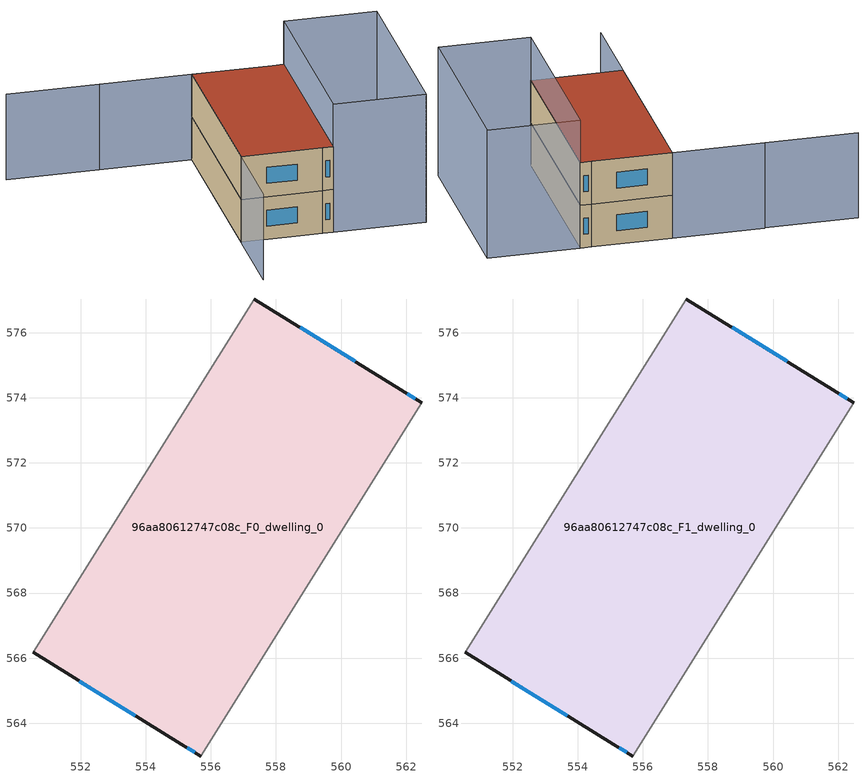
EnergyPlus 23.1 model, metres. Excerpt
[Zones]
96aa80612747c08c_F0_dwelling_0
 floor ground (EU_floor_Construction): 561.84,574.25 562.48,573.85 555.69,562.99 555.1,563.36 550.54,566.18 557.34,577.04 z0
 wall outside (EU_wall_Construction): 550.54,566.18 555.1,563.36 555.69,562.99 / 562.48,573.85 561.84,574.25 557.34,577.04 z0:3
 wall adiabatic (EU_wall_Construction): 555.69,562.99 562.48,573.85 / 557.34,577.04 550.54,566.18 z0:3
 window (EU_Window_Construction): 555.28,563.24 555.5,563.11 / 551.96,565.3 553.68,564.24 / 560.44,575.12 558.74,576.17 / 562.28,573.97 562.04,574.13 z0.93:2.07
96aa80612747c08c_F1_dwelling_0
 floor to 96aa80612747c08c_F0_dwelling_0 (EU_floor_Construction): 561.84,574.25 562.48,573.85 555.69,562.99 555.1,563.36 550.54,566.18 557.34,577.04 z3
 wall outside (EU_wall_Construction): 550.54,566.18 555.1,563.36 555.69,562.99 / 562.48,573.85 561.84,574.25 557.34,577.04 z3:6
 wall adiabatic (EU_wall_Construction): 555.69,562.99 562.48,573.85 / 557.34,577.04 550.54,566.18 z3:6
 window (EU_Window_Construction): 555.28,563.24 555.5,563.11 / 551.96,565.3 553.68,564.24 / 560.44,575.12 558.74,576.17 / 562.28,573.97 562.04,574.13 z3.93:5.07
 roof outside (EU_roof_Construction): 555.69,562.99 562.48,573.85 561.84,574.25 557.34,577.04 550.54,566.18 555.1,563.36 z6
shading: 567.67,570.64 560.86,559.76 / 560.86,559.76 555.69,562.99 / 555.69,562.99 562.5,573.87 / 562.5,573.87 567.67,570.64 z0:9; 552.19,580.26 557.34,577.04 / 557.34,577.04 547.47,561.27 / 546.97,583.49 552.17,580.24 z0:6
[Building]
EU S2 Campaign: North Axis=0; Terrain=City; Solar Distribution=FullExterior
[Site:Location]
Montreal-Trudeau.Intl.AP: Latitude=45.4667; Longitude=-73.75; Time Zone=-5; Elevation=36
[SizingPeriod:WeatherFileDays]
AnnualSizingPeriod: Begin Month=1; Begin Day of Month=1; End Month=12; End Day of Month=31; Day of Week for Start Day=Monday; Use Weather File Daylight Saving Period=No; Use Weather File Rain and Snow Indicators=No
[MATERIAL]
EU_InternalMass_Material: Roughness=MediumRough; Thickness=0.1; Conductivity=1; Density=1800; Specific Heat=900; Thermal Absorptance=0.9; Solar Absorptance=0.7; Visible Absorptance=0.7
[MATERIAL:NOMASS] Roughness=MediumRough; Thermal Absorptance=0.9; Solar Absorptance=0.7; Visible Absorptance=0.7
Name | Thermal Resistance
EU_wall_NoMass; EU_floor_NoMass | 1.51479
EU_roof_NoMass | 2.84114
[WINDOWMATERIAL:SIMPLEGLAZINGSYSTEM]
EU_Window_SimpleGlazing: UFactor=3.53504; Solar Heat Gain Coefficient=0.8; Visible Transmittance=0.8
[CONSTRUCTION]
EU_wall_Construction: EU_wall_NoMass
EU_roof_Construction: EU_roof_NoMass
EU_floor_Construction: EU_floor_NoMass
EU_Window_Construction: EU_Window_SimpleGlazing
EU_InternalMass_Construction: EU_InternalMass_Material
[ZONE] Type=1; Multiplier=1; Ceiling Height=autocalculate; Volume=232.482; Floor Area=autocalculate; Part of Total Floor Area=Yes
96aa80612747c08c_F0_dwelling_0; 96aa80612747c08c_F1_dwelling_0
[INTERNALMASS] Construction=EU_InternalMass_Construction; Surface Area=77.4943
Name | Zone or ZoneList
96aa80612747c08c_F0_dwelling_0_EU_InternalMass | 96aa80612747c08c_F0_dwelling_0
96aa80612747c08c_F1_dwelling_0_EU_InternalMass | 96aa80612747c08c_F1_dwelling_0
[OTHEREQUIPMENT] Fuel Type=Electricity; Design Level Calculation Method=Watts/Area; Power per Zone Floor Area=1; Fraction Latent=0; Fraction Radiant=0; Fraction Lost=0; Carbon Dioxide Generation Rate=0; EndUse Subcategory=EU_Step8_InternalGains
Name | Zone or ZoneList or Space or SpaceList | Schedule
EU_Step8_InternalGain_96aa80612747c08c_F0_dwelling_0_f000 | 96aa80612747c08c_F0_dwelling_0 | EU_Step8_GainSchedule_96aa80612747c08c_F0_dwelling_0_f000
EU_Step8_InternalGain_96aa80612747c08c_F1_dwelling_0_f000 | 96aa80612747c08c_F1_dwelling_0 | EU_Step8_GainSchedule_96aa80612747c08c_F1_dwelling_0_f000
[ZONEVENTILATION:DESIGNFLOWRATE] Schedule=EU_AlwaysOn; Design Flow Rate Calculation Method=AirChanges/Hour; Air Changes per Hour=0.775154; Ventilation Type=Natural; Fan Pressure Rise=0; Fan Total Efficiency=1; Constant Term Coefficient=1; Temperature Term Coefficient=0; Velocity Term Coefficient=0; Velocity Squared Term Coefficient=0; Minimum Indoor Temperature=-100; Maximum Indoor Temperature=100; Delta Temperature=-100; Minimum Outdoor Temperature=-100; Maximum Outdoor Temperature=100; Maximum Wind Speed=40
Name | Zone or ZoneList or Space or SpaceList
EU_ConstantAir_96aa80612747c08c_F0_dwelling_0 | 96aa80612747c08c_F0_dwelling_0
EU_ConstantAir_96aa80612747c08c_F1_dwelling_0 | 96aa80612747c08c_F1_dwelling_0
[HVACTEMPLATE:THERMOSTAT] Constant Heating Setpoint=20; Constant Cooling Setpoint=50
EU_HeatOnly_96aa80612747c08c_F0_dwelling_0; EU_HeatOnly_96aa80612747c08c_F1_dwelling_0
[HVACTEMPLATE:ZONE:IDEALLOADSAIRSYSTEM] System Availability Schedule=EU_AlwaysOn; Maximum Heating Supply Air Temperature=50; Minimum Cooling Supply Air Temperature=13; Maximum Heating Supply Air Humidity Ratio=0.0156; Minimum Cooling Supply Air Humidity Ratio=0.0077; Heating Limit=NoLimit; Cooling Limit=NoLimit; Heating Availability Schedule=EU_AlwaysOn; Cooling Availability Schedule=EU_CoolingOff; Dehumidification Control Type=ConstantSensibleHeatRatio; Cooling Sensible Heat Ratio=0.7; Dehumidification Setpoint=60; Humidification Control Type=None; Humidification Setpoint=30; Outdoor Air Method=None; Outdoor Air Flow Rate per Person=0.00944; Outdoor Air Flow Rate per Zone Floor Area=0; Outdoor Air Flow Rate per Zone=0; Demand Controlled Ventilation Type=None; Outdoor Air Economizer Type=NoEconomizer; Heat Recovery Type=None; Sensible Heat Recovery Effectiveness=0.7; Latent Heat Recovery Effectiveness=0.65
Name | Template Thermostat
96aa80612747c08c_F0_dwelling_0 | EU_HeatOnly_96aa80612747c08c_F0_dwelling_0
96aa80612747c08c_F1_dwelling_0 | EU_HeatOnly_96aa80612747c08c_F1_dwelling_0
[SIZING:ZONE] Zone Cooling Design Supply Air Temperature Input Method=SupplyAirTemperature; Zone Cooling Design Supply Air Temperature=13; Zone Heating Design Supply Air Temperature Input Method=SupplyAirTemperature; Zone Heating Design Supply Air Temperature=50; Zone Cooling Design Supply Air Humidity Ratio=0.008; Zone Heating Design Supply Air Humidity Ratio=0.008; Cooling Design Air Flow Method=DesignDay; Cooling Design Air Flow Rate=0; Cooling Minimum Air Flow per Zone Floor Area=0.000762; Cooling Minimum Air Flow=0; Cooling Minimum Air Flow Fraction=0.2; Heating Design Air Flow Method=DesignDay; Heating Design Air Flow Rate=0; Heating Maximum Air Flow per Zone Floor Area=0.002032; Heating Maximum Air Flow=0.141576; Heating Maximum Air Flow Fraction=0.3; Account for Dedicated Outdoor Air System=No; Dedicated Outdoor Air System Control Strategy=NeutralSupplyAir; Dedicated Outdoor Air Low Setpoint Temperature for Design=autosize; Dedicated Outdoor Air High Setpoint Temperature for Design=autosize; Zone Load Sizing Method=Sensible Load Only No Latent Load; Zone Latent Cooling Design Supply Air Humidity Ratio Input Method=HumidityRatioDifference; Zone Cooling Design Supply Air Humidity Ratio Difference=0.005; Zone Latent Heating Design Supply Air Humidity Ratio Input Method=HumidityRatioDifference; Zone Humidification Design Supply Air Humidity Ratio Difference=0.005
96aa80612747c08c_F0_dwelling_0; 96aa80612747c08c_F1_dwelling_0
[SCHEDULE:CONSTANT]
Name | Hourly Value
EU_AlwaysOn | 1
EU_CoolingOff | 0
[SCHEDULE:FILE] Column Number=1; Rows to Skip at Top=0; Number of Hours of Data=8760; Column Separator=Comma; Interpolate to Timestep=No; Minutes per Item=60; Adjust Schedule for Daylight Savings=Yes
Name | File
EU_Step8_GainSchedule_96aa80612747c08c_F0_dwelling_0_f000 | ../../schedules/96aa80612747c08c/96aa80612747c08c_F0_dwelling_0_f000_gain.csv
EU_Step8_GainSchedule_96aa80612747c08c_F1_dwelling_0_f000 | ../../schedules/96aa80612747c08c/96aa80612747c08c_F1_dwelling_0_f000_gain.csv
